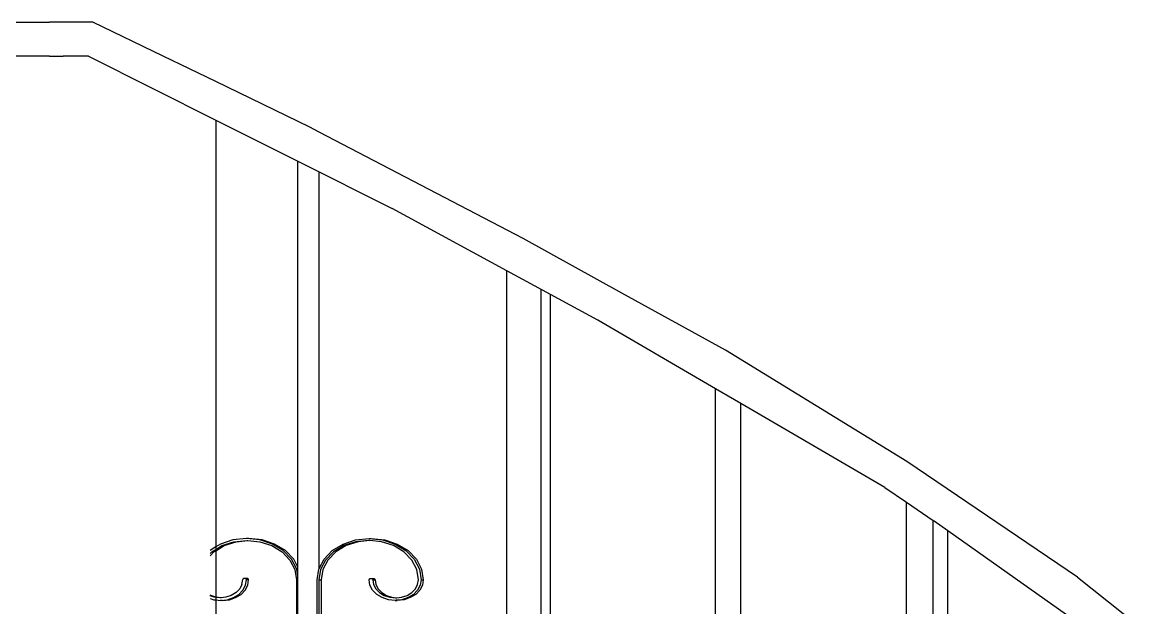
# Model space of a CAD drawing. Header units: millimetres. Extents: x 173236 to 801264, y -94969 to 615039.
# Drawn here: x 397120 to 397840, y -1402 to -1024 of the extents above; entities that cross this region are included whole.
import ezdxf

# ---------------------------------------------------------------- set-up
doc = ezdxf.new("R2010")
doc.units = ezdxf.units.MM
doc.header["$MEASUREMENT"] = 0
doc.layers.add('VOX-A-ELEV-1-NEAR', color=130, linetype='Continuous')
doc.layers.add('VOX-A-WALL-PATT', color=233, linetype='Continuous')

# ---------------------------------------------------------------- blocks, each defined once
blk = doc.blocks.new('west stsircase')
at = {"layer": 'VOX-A-WALL-PATT'}
for p, q in [((1460010.77, -673.82), (1460824.99, -673.82)), ((1460853.02, -673.82), (1460824.99, -673.82)), ((1460835.81, -673.82), (1460833.88, -673.82)), ((1460898.28, -695.72), (1460853.02, -673.82)), ((1460824.99, -695.72), (1460754.51, -695.72)), ((1460824.99, -695.72), (1460833.88, -695.72)), ((1460850.1, -695.72), (1460833.88, -695.72)), ((1460850.1, -695.72), (1460932.27, -736.99)), ((1460932.27, -712.17), (1460898.28, -695.72)), ((1460993.02, -741.57), (1460932.27, -712.17)), ((1460932.27, -736.99), (1460985.28, -763.61)), ((1460932.27, -736.99), (1460932.27, -848.82)), ((1460999.14, -744.77), (1460993.02, -741.57)), ((1461130.91, -813.65), (1460999.14, -744.77)), ((1460985.28, -763.61), (1461046.31, -794.26)), ((1460985.28, -848.82), (1460985.28, -763.61)), ((1460999.14, -848.82), (1460999.14, -770.57)), ((1461120.34, -834.41), (1461046.31, -794.26)), ((1461194.54, -848.82), (1461130.91, -813.65)), ((1461148.52, -849.7), (1461120.34, -834.41)), ((1461124, -836.4), (1461120.34, -834.41)), ((1461120.34, -848.82), (1461120.34, -834.41)), ((1460932.27, -848.82), (1460932.27, -1012.92)), ((1460985.28, -1025.87), (1460985.28, -848.82)), ((1460999.14, -1026.78), (1460999.14, -848.82)), ((1461120.34, -1101.2), (1461120.34, -848.82)), ((1461142.49, -1733.5), (1461142.49, -846.43)), ((1461148.52, -1251.32), (1461148.52, -849.7)), ((1461179.11, -866.29), (1461148.52, -849.7)), ((1461261.45, -885.8), (1461194.54, -848.82)), ((1461255.09, -910.63), (1461179.11, -866.29)), ((1461378.5, -957.58), (1461261.45, -885.8)), ((1461271.39, -920.14), (1461255.09, -910.63)), ((1461255.09, -1168.05), (1461255.09, -910.63)), ((1461271.39, -1170.06), (1461271.39, -920.14)), ((1461364.44, -974.45), (1461271.39, -920.14)), ((1461488.84, -1032.37), (1461378.5, -957.58)), ((1461364.44, -974.45), (1461378.44, -984.02)), ((1461378.44, -984.02), (1461395.58, -995.74)), ((1461378.44, -1248.72), (1461378.44, -984.02)), ((1461395.58, -1749.89), (1461395.58, -995.74)), ((1461395.58, -995.74), (1461396.05, -996.06)), ((1461405.05, -1002.51), (1461396.15, -996.2)), ((1460943.43, -1008.39), (1460935.33, -1011.05)), ((1460952.13, -1007.48), (1460943.43, -1008.39)), ((1460953.55, -1007.48), (1460952.13, -1007.48)), ((1460960.82, -1008.39), (1460952.13, -1007.48)), ((1460962.24, -1008.39), (1460953.55, -1007.48)), ((1460968.92, -1011.05), (1460960.82, -1008.39)), ((1460970.34, -1011.05), (1460962.24, -1008.39)), ((1461014.55, -1011.05), (1461022.65, -1008.39)), ((1461022.65, -1008.39), (1461031.35, -1007.48)), ((1461031.35, -1007.48), (1461040.04, -1008.39)), ((1461031.35, -1007.48), (1461032.76, -1007.48)), ((1461032.76, -1007.48), (1461041.46, -1008.39)), ((1461040.04, -1008.39), (1461048.14, -1011.05)), ((1461041.46, -1008.39), (1461049.56, -1011.05)), ((1461405.05, -1392.01), (1461405.05, -1002.51)), ((1461481.71, -1056.87), (1461405.05, -1002.51)), ((1460932.27, -1012.92), (1460928.64, -1015.13)), ((1460929.68, -1016.11), (1460932.27, -1014.54)), ((1460931.1, -1016.11), (1460932.27, -1015.4)), ((1460935.33, -1011.05), (1460932.27, -1012.92)), ((1460932.27, -1015.4), (1460937.76, -1012.06)), ((1460932.27, -1014.54), (1460936.34, -1012.06)), ((1460932.27, -1012.92), (1460932.27, -1014.54)), ((1460932.27, -1014.54), (1460932.27, -1015.4)), ((1460932.27, -1015.4), (1460932.27, -1045.3)), ((1460936.34, -1012.06), (1460944.08, -1009.52)), ((1460937.76, -1012.06), (1460945.5, -1009.52)), ((1460944.08, -1009.52), (1460952.4, -1008.65)), ((1460945.5, -1009.52), (1460953.11, -1008.72)), ((1460952.4, -1008.65), (1460953.11, -1008.72)), ((1460953.11, -1008.72), (1460960.71, -1009.52)), ((1460960.71, -1009.52), (1460968.46, -1012.06)), ((1460968.46, -1012.06), (1460975.11, -1016.11)), ((1460975.88, -1015.29), (1460968.92, -1011.05)), ((1460977.3, -1015.29), (1460970.34, -1011.05)), ((1460981.22, -1020.81), (1460975.88, -1015.29)), ((1460982.64, -1020.81), (1460977.3, -1015.29)), ((1461002.25, -1020.81), (1461007.59, -1015.29)), ((1461007.59, -1015.29), (1461014.55, -1011.05)), ((1461015.01, -1012.06), (1461008.36, -1016.11)), ((1461016.43, -1012.06), (1461009.78, -1016.11)), ((1461022.76, -1009.52), (1461015.01, -1012.06)), ((1461024.18, -1009.52), (1461016.43, -1012.06)), ((1461031.08, -1008.65), (1461022.76, -1009.52)), ((1461031.78, -1008.72), (1461024.18, -1009.52)), ((1461031.78, -1008.72), (1461031.08, -1008.65)), ((1461039.39, -1009.52), (1461031.78, -1008.72)), ((1461047.14, -1012.06), (1461039.39, -1009.52)), ((1461053.79, -1016.11), (1461047.14, -1012.06)), ((1461048.14, -1011.05), (1461055.1, -1015.29)), ((1461049.56, -1011.05), (1461056.52, -1015.29)), ((1461055.1, -1015.29), (1461060.44, -1020.81)), ((1461056.52, -1015.29), (1461061.86, -1020.81)), ((1460928.64, -1018.66), (1460931.1, -1016.11)), ((1460928.64, -1017.19), (1460929.68, -1016.11)), ((1460975.11, -1016.11), (1460980.22, -1021.39)), ((1460980.22, -1021.39), (1460983.43, -1027.54)), ((1460984.58, -1027.23), (1460981.22, -1020.81)), ((1460985.28, -1025.87), (1460982.64, -1020.81)), ((1460999.14, -1026.78), (1461002.25, -1020.81)), ((1461003.26, -1021.39), (1461000.05, -1027.54)), ((1461004.67, -1021.39), (1461001.46, -1027.54)), ((1461008.36, -1016.11), (1461003.26, -1021.39)), ((1461009.78, -1016.11), (1461004.67, -1021.39)), ((1461058.9, -1021.39), (1461053.79, -1016.11)), ((1461062.1, -1027.54), (1461058.9, -1021.39)), ((1461060.44, -1020.81), (1461063.79, -1027.23)), ((1461061.86, -1020.81), (1461065.21, -1027.23)), ((1460983.43, -1027.54), (1460984.52, -1034.13)), ((1460985.28, -1031.49), (1460984.58, -1027.23)), ((1460985.28, -1031.49), (1460985.28, -1025.87)), ((1460997.75, -1034.13), (1460998.9, -1027.23)), ((1460998.9, -1027.23), (1460999.14, -1026.78)), ((1461000.05, -1027.54), (1460998.95, -1034.13)), ((1461001.46, -1027.54), (1461000.37, -1034.13)), ((1461063.2, -1034.13), (1461062.1, -1027.54)), ((1461063.79, -1027.23), (1461064.94, -1034.13)), ((1461065.21, -1027.23), (1461066.36, -1034.13)), ((1460949.23, -1037.15), (1460947.76, -1039.97)), ((1460949.23, -1037.15), (1460949.77, -1033.88)), ((1460949.89, -1033.66), (1460949.77, -1033.88)), ((1460950.08, -1033.46), (1460949.89, -1033.66)), ((1460950.33, -1033.31), (1460950.08, -1033.46)), ((1460950.62, -1033.21), (1460950.33, -1033.31)), ((1460950.93, -1033.18), (1460950.62, -1033.21)), ((1460951.24, -1033.21), (1460950.93, -1033.18)), ((1460951.53, -1033.31), (1460951.24, -1033.21)), ((1460952.04, -1033.21), (1460951.24, -1033.21)), ((1460951.64, -1033.37), (1460951.53, -1033.31)), ((1460951.56, -1037.58), (1460952.13, -1034.13)), ((1460951.75, -1033.31), (1460951.64, -1033.37)), ((1460951.78, -1033.46), (1460951.64, -1033.37)), ((1460952.04, -1033.21), (1460951.75, -1033.31)), ((1460951.97, -1033.66), (1460951.78, -1033.46)), ((1460952.09, -1033.88), (1460951.97, -1033.66)), ((1460952.35, -1033.18), (1460952.04, -1033.21)), ((1460952.13, -1034.13), (1460952.09, -1033.88)), ((1460953.55, -1034.13), (1460952.13, -1034.13)), ((1460952.66, -1033.21), (1460952.35, -1033.18)), ((1460952.95, -1033.31), (1460952.66, -1033.21)), ((1460953.2, -1033.46), (1460952.95, -1033.31)), ((1460952.97, -1037.58), (1460953.55, -1034.13)), ((1460953.39, -1033.66), (1460953.2, -1033.46)), ((1460953.51, -1033.88), (1460953.39, -1033.66)), ((1460953.55, -1034.13), (1460953.51, -1033.88)), ((1460984.52, -1034.13), (1460984.52, -1116.99)), ((1460985.28, -1121.24), (1460985.28, -1031.49)), ((1460997.75, -1116.5), (1460997.75, -1034.13)), ((1460998.95, -1034.13), (1460998.95, -1116.99)), ((1460998.95, -1034.13), (1461000.37, -1034.13)), ((1461000.37, -1034.13), (1461000.37, -1116.99)), ((1461031.35, -1034.13), (1461031.39, -1033.88)), ((1461031.92, -1037.58), (1461031.35, -1034.13)), ((1461031.39, -1033.88), (1461031.51, -1033.66)), ((1461031.51, -1033.66), (1461031.7, -1033.46)), ((1461031.7, -1033.46), (1461031.95, -1033.31)), ((1461031.95, -1033.31), (1461032.23, -1033.21)), ((1461032.23, -1033.21), (1461032.54, -1033.18)), ((1461032.54, -1033.18), (1461032.85, -1033.21)), ((1461032.85, -1033.21), (1461033.14, -1033.31)), ((1461032.85, -1033.21), (1461033.65, -1033.21)), ((1461033.14, -1033.31), (1461033.25, -1033.37)), ((1461033.25, -1033.37), (1461033.36, -1033.31)), ((1461033.25, -1033.37), (1461033.39, -1033.46)), ((1461033.36, -1033.31), (1461033.65, -1033.21)), ((1461033.39, -1033.46), (1461033.58, -1033.66)), ((1461033.58, -1033.66), (1461033.7, -1033.88)), ((1461033.65, -1033.21), (1461033.96, -1033.18)), ((1461033.7, -1033.88), (1461033.74, -1034.13)), ((1461033.74, -1034.13), (1461034.24, -1037.15)), ((1461033.74, -1034.13), (1461035.16, -1034.13)), ((1461033.96, -1033.18), (1461034.27, -1033.21)), ((1461034.24, -1037.15), (1461035.72, -1039.97)), ((1461034.27, -1033.21), (1461034.56, -1033.31)), ((1461034.56, -1033.31), (1461034.81, -1033.46)), ((1461034.81, -1033.46), (1461035, -1033.66)), ((1461035, -1033.66), (1461035.12, -1033.88)), ((1461035.12, -1033.88), (1461035.16, -1034.13)), ((1461035.16, -1034.13), (1461035.66, -1037.15)), ((1461035.66, -1037.15), (1461037.13, -1039.97)), ((1461061.23, -1039.97), (1461062.7, -1037.15)), ((1461062.7, -1037.15), (1461063.2, -1034.13)), ((1461064.94, -1034.13), (1461064.37, -1037.58)), ((1461064.94, -1034.13), (1461066.36, -1034.13)), ((1461066.36, -1034.13), (1461065.79, -1037.58)), ((1461488.84, -1032.37), (1461527.68, -1063.37)), ((1460929.06, -1044.25), (1460928.64, -1044)), ((1460932.27, -1045.3), (1460929.06, -1044.25)), ((1460942.37, -1044.25), (1460938.81, -1045.42)), ((1460945.42, -1042.39), (1460942.37, -1044.25)), ((1460943.73, -1045.67), (1460947.21, -1043.55)), ((1460945.15, -1045.67), (1460948.63, -1043.55)), ((1460947.76, -1039.97), (1460945.42, -1042.39)), ((1460947.21, -1043.55), (1460949.88, -1040.79)), ((1460948.63, -1043.55), (1460951.3, -1040.79)), ((1460949.88, -1040.79), (1460951.56, -1037.58)), ((1460951.3, -1040.79), (1460952.97, -1037.58)), ((1461033.6, -1040.79), (1461031.92, -1037.58)), ((1461036.27, -1043.55), (1461033.6, -1040.79)), ((1461035.72, -1039.97), (1461038.06, -1042.39)), ((1461039.74, -1045.67), (1461036.27, -1043.55)), ((1461037.13, -1039.97), (1461039.48, -1042.39)), ((1461038.06, -1042.39), (1461041.11, -1044.25)), ((1461039.48, -1042.39), (1461042.53, -1044.25)), ((1461041.11, -1044.25), (1461044.66, -1045.42)), ((1461042.53, -1044.25), (1461046.08, -1045.42)), ((1461052.28, -1045.42), (1461055.83, -1044.25)), ((1461055.83, -1044.25), (1461058.89, -1042.39)), ((1461060.02, -1043.55), (1461056.54, -1045.67)), ((1461061.44, -1043.55), (1461057.96, -1045.67)), ((1461058.89, -1042.39), (1461061.23, -1039.97)), ((1461062.69, -1040.79), (1461060.02, -1043.55)), ((1461064.11, -1040.79), (1461061.44, -1043.55)), ((1461064.37, -1037.58), (1461062.69, -1040.79)), ((1461065.79, -1037.58), (1461064.11, -1040.79)), ((1460931.19, -1045.42), (1460928.64, -1044.58)), ((1460928.64, -1046.23), (1460930.98, -1047)), ((1460930.98, -1047), (1460932.27, -1047.13)), ((1460932.27, -1045.53), (1460931.19, -1045.42)), ((1460932.61, -1045.42), (1460932.27, -1045.3)), ((1460932.27, -1045.3), (1460932.27, -1045.53)), ((1460935, -1045.81), (1460932.27, -1045.53)), ((1460932.27, -1045.53), (1460932.27, -1047.13)), ((1460932.27, -1047.13), (1460935.33, -1047.46)), ((1460932.27, -1047.13), (1460932.27, -1082.33)), ((1460935.71, -1045.74), (1460932.61, -1045.42)), ((1460935.71, -1045.74), (1460935, -1045.81)), ((1460935.33, -1047.46), (1460939.68, -1047)), ((1460936.75, -1047.46), (1460935.33, -1047.46)), ((1460938.81, -1045.42), (1460935.71, -1045.74)), ((1460936.75, -1047.46), (1460941.1, -1047)), ((1460939.68, -1047), (1460943.73, -1045.67)), ((1460941.1, -1047), (1460945.15, -1045.67)), ((1461043.8, -1047), (1461039.74, -1045.67)), ((1461048.14, -1047.46), (1461043.8, -1047)), ((1461044.66, -1045.42), (1461048.47, -1045.81)), ((1461046.08, -1045.42), (1461049.18, -1045.74)), ((1461048.85, -1047.38), (1461048.14, -1047.46)), ((1461048.14, -1047.46), (1461049.56, -1047.46)), ((1461048.47, -1045.81), (1461049.18, -1045.74)), ((1461052.49, -1047), (1461048.85, -1047.38)), ((1461049.56, -1047.46), (1461048.85, -1047.38)), ((1461049.18, -1045.74), (1461052.28, -1045.42)), ((1461053.91, -1047), (1461049.56, -1047.46)), ((1461056.54, -1045.67), (1461052.49, -1047)), ((1461057.96, -1045.67), (1461053.91, -1047))]:
    blk.add_line(p, q, dxfattribs=at)

msp = doc.modelspace()

# ---------------------------------------------------------------- block references
at = {"layer": 'VOX-A-ELEV-1-NEAR'}
msp.add_blockref('west stsircase', (-1063687.48, -350), dxfattribs=at)

doc.saveas('drawing.dxf')
